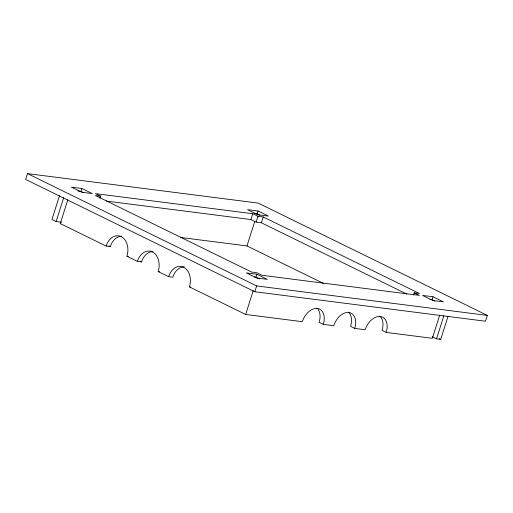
<?xml version="1.0" encoding="UTF-8"?>
<svg xmlns="http://www.w3.org/2000/svg" width="513" height="513" viewBox="0 0 513 513"><rect width="100%" height="100%" fill="white"/><g stroke="black" fill="none" stroke-linecap="round" stroke-linejoin="round"><path stroke-width="0.77" d="M27.497 173.612L25.65 179.435L254.788 291.743L485.503 321.234L487.35 315.412L258.212 203.097L27.497 173.612L256.635 285.921L487.35 315.412M59.527 195.613L51.948 219.506L56.116 221.545L61.656 222.257M56.116 221.545L63.695 197.659M67.857 199.698L60.277 223.591L106.108 246.054L110.301 246.586A15.486 11.312 -82.7 0 1 121.748 236.269M77.957 191.016L80.958 191.4L81.881 188.483L92.295 193.593L81.811 192.253L71.39 187.142L81.881 188.483M99.964 198.351L100.657 196.171L95.45 193.619L252.755 213.722L257.962 216.274L263.207 216.948L419.435 293.519L414.19 292.852L413.497 295.033M106.313 201.064L250.908 219.545L252.755 213.722M180.454 237.442L246.977 245.945L254.794 221.308M254.147 213.536L257.141 213.915L258.065 211.003L268.479 216.108L257.994 214.767L247.574 209.663L258.065 211.003M250.908 219.545L256.115 222.097L257.962 216.274M256.115 222.097L261.361 222.77L263.207 216.948M254.435 276.969L255.929 277.161L256.853 274.25L267.273 279.354L256.782 278.014L246.368 272.91L256.853 274.25M106.108 246.054A15.486 11.312 -82.7 0 1 121.139 236.596A15.486 11.312 -82.7 0 1 126.935 256.263L137.356 261.367A15.486 11.312 -82.7 0 1 152.387 251.915A15.486 11.312 -82.7 0 1 158.184 271.576L168.597 276.68A15.486 11.312 -82.7 0 1 183.635 267.228A15.486 11.312 -82.7 0 1 189.432 286.889L245.669 314.456L253.249 290.57M254.788 291.743L256.635 285.921M429.868 299.393L432.119 299.682L433.043 296.771L443.456 301.875L432.966 300.535L422.552 295.43L433.043 296.771M439.686 315.174L432.344 338.317L386.199 332.418L382.031 330.378A15.486 10.26 -63.9 0 0 379.825 316.098M432.228 336.74L436.537 338.856L443.88 315.713M436.537 338.856L440.731 339.388L448.073 316.245M100.657 196.171L95.412 195.498L251.639 272.076L256.885 272.743L262.092 275.295L419.397 295.405L414.19 292.852M126.935 256.263L128.333 256.442M137.356 261.367L141.55 261.899A15.486 11.312 -82.7 0 1 152.989 251.582M158.184 271.576L159.581 271.755M168.597 276.68L172.791 277.219A15.486 11.312 -82.7 0 1 184.238 266.895M189.432 286.889L190.83 287.068M245.669 314.456L302.304 321.696A15.486 10.26 -63.9 0 1 317.406 308.48A15.486 10.26 -63.9 0 1 323.28 324.376L333.764 325.717A15.486 10.26 -63.9 0 1 348.872 312.5A15.486 10.26 -63.9 0 1 354.74 328.397L365.224 329.737A15.486 10.26 -63.9 0 1 380.332 316.521A15.486 10.26 -63.9 0 1 386.199 332.418M257.141 213.915L259.918 215.28M432.119 299.682L434.896 301.041M261.361 222.77L406.841 294.077M439.295 338.689L440.731 339.388M246.977 245.945L323.806 283.599M80.958 191.4L83.734 192.76M255.929 277.161L259.405 278.86M354.74 328.397L350.571 326.358A15.486 10.26 -63.9 0 0 348.365 312.077M323.28 324.376L319.112 322.337A15.486 10.26 -63.9 0 0 316.906 308.056M108.871 245.887L110.301 246.586M140.158 261.22L141.55 261.899"/></g></svg>
